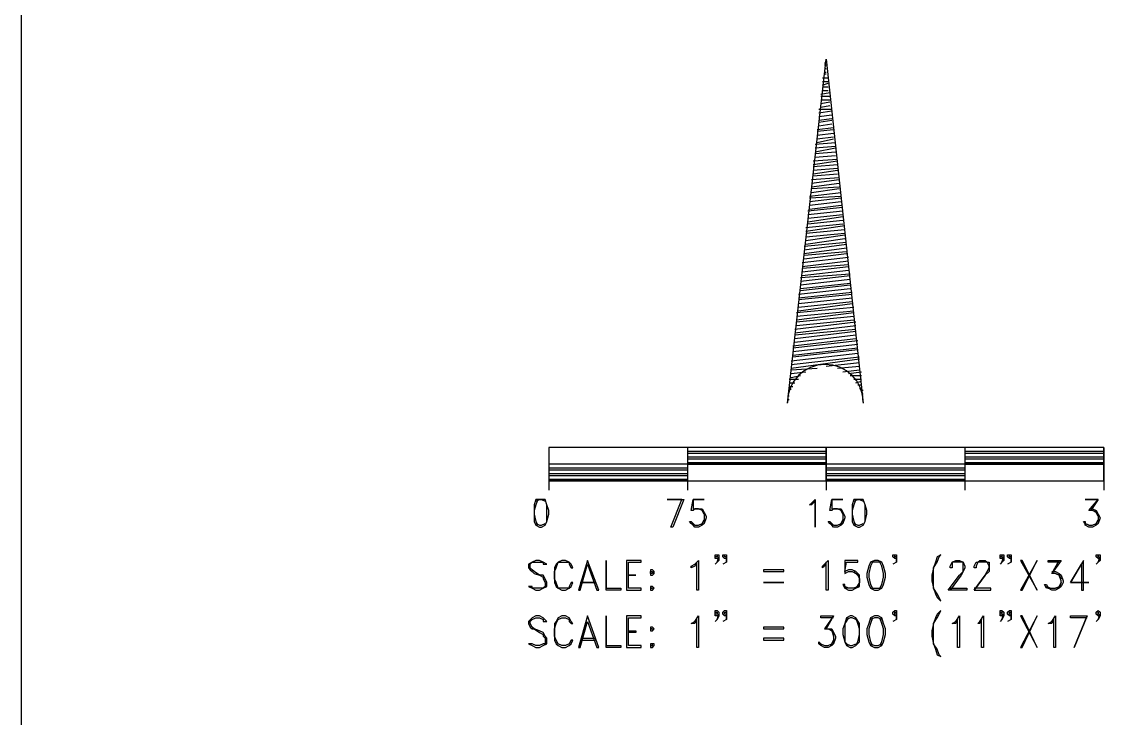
# Model space of a CAD drawing. Header units: metres. Extents: x 0 to 4950, y 0 to 3150.
# Drawn here: x 0 to 585, y 377 to 753 of the extents above; entities that cross this region are included whole.
import ezdxf

# ---------------------------------------------------------------- set-up
doc = ezdxf.new("R2010")
doc.units = ezdxf.units.M
doc.layers.add('SITE_BASE', color=7, linetype='Continuous')

msp = doc.modelspace()

# ---------------------------------------------------------------- linework, layer by layer
at = {"layer": 'SITE_BASE'}
for p, q in [((434, 731), (435, 731)), ((434, 730), (435, 730)), ((434, 728), (435, 728)), ((434, 726), (435, 726)), ((433, 723), (436, 723)), ((433, 721), (436, 721)), ((433, 719), (436, 720)), ((434, 725), (435, 725)), ((432, 714), (437, 715)), ((433, 718), (436, 718)), ((433, 716), (436, 716)), ((432, 713), (437, 713)), ((432, 711), (437, 711)), ((432, 709), (437, 710)), ((431, 706), (438, 706)), ((431, 704), (438, 705)), ((431, 702), (438, 703)), ((432, 707), (437, 708)), ((431, 700), (438, 701)), ((431, 699), (438, 700)), ((431, 697), (438, 698)), ((430, 695), (439, 696)), ((430, 694), (439, 695)), ((430, 692), (439, 693)), ((430, 690), (439, 691)), ((429, 687), (440, 688)), ((429, 685), (440, 686)), ((429, 683), (440, 685)), ((430, 688), (439, 690)), ((429, 682), (440, 683)), ((429, 680), (440, 681)), ((428, 678), (441, 679)), ((428, 676), (441, 678)), ((428, 675), (441, 676)), ((428, 673), (441, 674)), ((427, 668), (442, 669)), ((427, 666), (442, 668)), ((428, 671), (441, 673)), ((428, 670), (441, 671)), ((427, 664), (442, 666)), ((427, 663), (442, 664)), ((427, 661), (442, 663)), ((426, 659), (443, 661)), ((426, 658), (443, 659)), ((426, 656), (443, 658)), ((426, 654), (443, 656)), ((425, 651), (444, 653)), ((425, 649), (444, 651)), ((426, 652), (443, 654)), ((424, 642), (444, 644)), ((425, 647), (444, 649)), ((425, 645), (444, 648)), ((425, 644), (444, 646)), ((424, 640), (445, 643)), ((424, 639), (445, 641)), ((424, 637), (445, 639)), ((423, 632), (446, 634)), ((423, 630), (446, 633)), ((424, 635), (445, 638)), ((424, 633), (445, 636)), ((423, 628), (446, 631)), ((423, 627), (446, 629)), ((423, 625), (446, 628)), ((422, 623), (447, 626)), ((422, 621), (447, 624)), ((422, 620), (447, 622)), ((422, 618), (447, 621)), ((421, 615), (448, 617)), ((421, 613), (448, 616)), ((422, 616), (447, 619)), ((420, 606), (448, 609)), ((421, 611), (448, 614)), ((421, 609), (448, 612)), ((421, 608), (448, 611)), ((420, 604), (449, 607)), ((420, 603), (449, 606)), ((420, 601), (449, 604)), ((419, 596), (450, 599)), ((420, 599), (449, 602)), ((420, 597), (449, 601)), ((419, 594), (450, 597)), ((419, 592), (450, 596)), ((419, 591), (450, 594)), ((419, 589), (450, 592)), ((418, 587), (451, 591)), ((418, 585), (451, 589)), ((418, 584), (451, 587)), ((418, 582), (451, 586)), ((417, 578), (451, 582)), ((417, 577), (452, 581)), ((418, 580), (451, 584)), ((416, 570), (452, 574)), ((417, 575), (452, 579)), ((417, 573), (452, 577)), ((417, 572), (452, 576)), ((416, 568), (453, 572)), ((416, 566), (453, 571)), ((435, 567), (453, 569)), ((416, 565), (430, 566)), ((416, 563), (424, 564)), ((416, 561), (421, 562)), ((441, 566), (453, 567)), ((444, 564), (453, 565)), ((447, 563), (454, 564)), ((448, 562), (454, 562)), ((415, 560), (420, 560)), ((415, 558), (418, 558)), ((450, 560), (454, 560)), ((451, 558), (454, 559)), ((452, 557), (454, 557)), ((414, 551), (415, 551)), ((415, 556), (417, 556)), ((415, 554), (416, 555)), ((453, 555), (454, 555)), ((454, 554), (455, 554)), ((454, 552), (455, 552)), ((414, 549), (415, 549)), ((360, 521), (435, 521)), ((435, 505), (435, 523)), ((510, 521), (585, 521)), ((360, 520), (435, 520)), ((360, 518), (435, 518)), ((360, 517), (435, 517)), ((510, 520), (585, 520)), ((510, 518), (585, 518)), ((510, 517), (585, 517)), ((285, 512), (360, 512)), ((285, 511), (360, 511)), ((360, 515), (435, 515)), ((435, 512), (510, 512)), ((435, 511), (510, 511)), ((510, 515), (585, 515)), ((285, 509), (360, 509)), ((285, 508), (360, 508)), ((285, 506), (360, 506)), ((285, 505), (285, 500)), ((360, 505), (360, 500)), ((435, 509), (510, 509)), ((435, 508), (510, 508)), ((435, 506), (510, 506)), ((510, 505), (510, 500)), ((364, 481), (362, 482)), ((439, 481), (437, 482)), ((577, 481), (575, 482)), ((376, 463), (377, 462)), ((381, 463), (381, 462)), ((473, 463), (473, 462)), ((530, 463), (531, 462)), ((535, 463), (535, 462)), ((582, 463), (583, 462)), ((447, 447), (445, 448)), ((556, 447), (554, 448)), ((376, 432), (377, 432)), ((530, 432), (531, 432)), ((582, 432), (583, 432)), ((302, 419), (310, 419)), ((303, 420), (310, 420)), ((433, 416), (431, 417))]:
    msp.add_line(p, q, dxfattribs=at)
for points in [[(0, 3150), (4950, 3150), (4950, 0), (0, 0), (0, 3150)], [(414, 547), (435, 733), (455, 547)], [(455, 547.58), (454.57, 551.71), (453.36, 555.55), (451.46, 559.03), (448.94, 562.05), (445.9, 564.54), (442.41, 566.42), (438.56, 567.6), (434.42, 568), (430.29, 567.57), (426.45, 566.36), (422.97, 564.46), (419.95, 561.94), (417.46, 558.9), (415.58, 555.41), (414.4, 551.56), (414, 547.42)], [(360, 523), (360, 505), (285, 505), (303, 505)], [(510, 523), (510, 505), (435, 505), (435, 523), (285, 523), (285, 505), (435, 505), (585, 505), (585, 523), (435, 523), (435, 505), (435, 500)], [(585, 523), (585, 505), (585, 500)], [(360, 514), (435, 514), (285, 514)], [(510, 514), (585, 514), (435, 514)], [(278, 494), (280, 495), (278, 495), (277, 492), (277, 489), (277, 487), (277, 483), (278, 481), (280, 480), (281, 480), (283, 481), (284, 483), (285, 487), (285, 489), (284, 492), (283, 495), (281, 495), (280, 495), (281, 495), (283, 494)], [(279, 495), (278, 492), (277, 489), (277, 487), (278, 483), (279, 481)], [(283, 481), (284, 483), (284, 487), (284, 489), (284, 492), (283, 495)], [(352, 480), (351, 480), (357, 495), (349, 495), (358, 495), (352, 480)], [(369, 487), (368, 489), (366, 490), (364, 490), (363, 489), (362, 489), (363, 495), (363, 490), (364, 490), (366, 490), (368, 490), (369, 488), (370, 486), (370, 485), (369, 482), (368, 481), (366, 480), (364, 480), (363, 481), (362, 482), (361, 483), (362, 483), (363, 482), (364, 481), (366, 481), (368, 482), (369, 484)], [(363, 495), (369, 495), (363, 495)], [(429, 480), (429, 494), (427, 492), (426, 492), (427, 493), (429, 495), (429, 480)], [(444, 487), (443, 489), (441, 490), (439, 490), (438, 489), (437, 489), (438, 495), (438, 490), (439, 490), (441, 490), (443, 490), (444, 488), (445, 486), (445, 485), (444, 482), (443, 481), (441, 480), (439, 480), (438, 481), (437, 482), (436, 483), (437, 483), (438, 482), (439, 481), (441, 481), (443, 482), (444, 484)], [(438, 495), (444, 495), (438, 495)], [(450, 494), (452, 495), (450, 495), (449, 492), (449, 489), (449, 487), (449, 483), (450, 481), (452, 480), (453, 480), (455, 481), (456, 483), (457, 487), (457, 489), (456, 492), (455, 495), (453, 495), (452, 495), (453, 495), (455, 494)], [(451, 495), (450, 492), (449, 489), (449, 487), (450, 483), (451, 481)], [(455, 481), (456, 483), (456, 487), (456, 489), (456, 492), (455, 495)], [(582, 486), (581, 488), (579, 489), (577, 489), (582, 495), (575, 495), (582, 495), (578, 489)], [(367, 490), (369, 488), (369, 486), (369, 485), (369, 482), (367, 481)], [(442, 490), (444, 488), (444, 486), (444, 485), (444, 482), (442, 481)], [(578, 490), (579, 490), (581, 489), (582, 487), (583, 485), (582, 482), (581, 481), (579, 480), (577, 480), (575, 481), (575, 482), (574, 483), (575, 483), (575, 482), (577, 481), (579, 481), (581, 482), (582, 484)], [(580, 489), (582, 487), (582, 485), (582, 482), (580, 481)], [(278, 482), (280, 481), (281, 481), (283, 482)], [(450, 482), (452, 481), (453, 481), (455, 482)], [(376, 461), (377, 464), (376, 463), (375, 463), (375, 464), (375, 465), (376, 465), (377, 465), (377, 462), (376, 461), (375, 460)], [(375, 465), (376, 465), (376, 464), (375, 464), (375, 465)], [(381, 461), (381, 464), (380, 464), (380, 465), (381, 465), (381, 464), (381, 463), (380, 463), (379, 464), (379, 465), (380, 465), (381, 465), (381, 462), (381, 461), (379, 460)], [(473, 461), (473, 464), (472, 464), (472, 465), (473, 465), (473, 464), (473, 463), (472, 463), (471, 464), (471, 465), (472, 465), (473, 465), (473, 462), (473, 461), (471, 460)], [(497, 440), (496, 442), (495, 444), (493, 447), (493, 451), (493, 454), (493, 458), (495, 461), (496, 464), (497, 465), (495, 464), (494, 461), (493, 458), (492, 454), (492, 451), (493, 447), (494, 444), (495, 442), (497, 440)], [(530, 461), (531, 464), (530, 463), (529, 463), (529, 464), (529, 465), (530, 465), (531, 465), (531, 462), (530, 461), (529, 460)], [(529, 465), (530, 465), (530, 464), (529, 464), (529, 465)], [(535, 461), (535, 464), (534, 464), (534, 465), (535, 465), (535, 464), (535, 463), (534, 463), (533, 464), (533, 465), (534, 465), (535, 465), (535, 462), (535, 461), (533, 460)], [(582, 461), (583, 464), (582, 463), (581, 464), (581, 465), (582, 465), (583, 465), (583, 462), (582, 461), (581, 460)], [(582, 465), (582, 464), (582, 465)], [(274, 448), (276, 447), (278, 446), (280, 446), (282, 447), (284, 448), (284, 450), (283, 452), (282, 454), (280, 454), (277, 456), (276, 457), (275, 458), (275, 460), (276, 461), (278, 461), (280, 461), (282, 461), (282, 460), (284, 460), (282, 461), (280, 462), (278, 462), (276, 461), (274, 460), (274, 458), (275, 457), (276, 456), (277, 455), (280, 454), (282, 453), (282, 452), (283, 450), (283, 448), (282, 447), (280, 447), (278, 447), (276, 447), (276, 448), (274, 448)], [(298, 450), (297, 450), (296, 448), (296, 447), (294, 447), (292, 447), (290, 447), (289, 450), (288, 452), (288, 456), (289, 458), (290, 461), (292, 461), (294, 461), (296, 461), (296, 460), (297, 458), (298, 458), (297, 460), (296, 461), (294, 462), (292, 462), (290, 461), (289, 460), (288, 458), (288, 456), (288, 452), (288, 450), (289, 448), (290, 447), (292, 446), (294, 446), (296, 447), (297, 448), (298, 450)], [(306, 462), (301, 446), (302, 446), (306, 460), (311, 446), (312, 446), (306, 462)], [(316, 446), (316, 462), (316, 447), (324, 447), (324, 446), (316, 446)], [(327, 462), (327, 446), (335, 446), (335, 447), (328, 447), (328, 461), (335, 461), (335, 462), (327, 462)], [(340, 457), (340, 456), (340, 455), (340, 454), (341, 454), (342, 455), (342, 456), (341, 457), (340, 457)], [(366, 446), (365, 446), (365, 461), (364, 459), (362, 458), (362, 459), (364, 460), (366, 462), (366, 446)], [(412, 456), (412, 457), (401, 457), (401, 456), (412, 456)], [(436, 446), (435, 446), (435, 461), (434, 459), (433, 458), (433, 459), (434, 460), (436, 462), (436, 446)], [(450, 456), (452, 454), (453, 452), (453, 450), (451, 447), (449, 447), (447, 447), (445, 447), (445, 449), (444, 449), (445, 447), (447, 446), (449, 446), (451, 447), (453, 448), (453, 450), (453, 452), (453, 454), (451, 456), (449, 457), (447, 457), (445, 456), (446, 461), (452, 461), (452, 462), (445, 462), (445, 455), (447, 456), (449, 456), (451, 455), (453, 453)], [(461, 462), (459, 461), (458, 459), (457, 455), (457, 453), (458, 449), (459, 447), (461, 446), (463, 446), (465, 447), (466, 449), (467, 453), (467, 455), (466, 459), (465, 461), (463, 462), (461, 462)], [(460, 461), (459, 459), (458, 455), (458, 453), (459, 449), (460, 447)], [(465, 461), (463, 461), (461, 461), (459, 461)], [(464, 447), (465, 449), (466, 453), (466, 455), (465, 459), (464, 461)], [(502, 447), (511, 447), (511, 446), (501, 446), (507, 454), (509, 456), (509, 458), (509, 459), (509, 461), (507, 461), (505, 461), (503, 461), (503, 459), (503, 458), (502, 458), (502, 459), (503, 461), (505, 462), (507, 462), (509, 461), (510, 459), (510, 458), (509, 456), (508, 454), (502, 446)], [(515, 446), (521, 454), (522, 456), (523, 458), (523, 459), (522, 461), (521, 461), (518, 461), (517, 461), (516, 459), (516, 458), (515, 458), (515, 459), (516, 461), (517, 461), (518, 462), (521, 462), (522, 461), (523, 461), (523, 459), (523, 458), (523, 456), (521, 454), (515, 446), (524, 446), (524, 447), (515, 447)], [(549, 446), (541, 462), (540, 462), (549, 446)], [(540, 446), (541, 446), (549, 462), (540, 446)], [(561, 461), (555, 461), (555, 462), (562, 462), (557, 455), (561, 462)], [(577, 450), (567, 450), (573, 460), (573, 446), (574, 446), (574, 462), (567, 450), (577, 450)], [(328, 454), (332, 454), (328, 454)], [(340, 456), (341, 456), (341, 455), (340, 455), (340, 456)], [(557, 456), (559, 456), (561, 455), (562, 454), (563, 451), (563, 450), (562, 448), (561, 447), (559, 446), (557, 446), (555, 447), (554, 447), (553, 449), (554, 449), (555, 447), (557, 447), (559, 447), (561, 448), (562, 450), (562, 451), (561, 454), (559, 455), (557, 455)], [(559, 455), (561, 454), (562, 452)], [(303, 450), (310, 450), (302, 450)], [(340, 448), (340, 447), (340, 446), (341, 446), (342, 447), (341, 448), (340, 448)], [(340, 447), (341, 447), (340, 447)], [(412, 450), (401, 450), (412, 450)], [(453, 450), (452, 448), (450, 447)], [(459, 447), (461, 447), (463, 447), (465, 447)], [(562, 450), (561, 447), (559, 447)], [(376, 430), (377, 433), (376, 432), (375, 432), (375, 433), (375, 434), (375, 435), (376, 435), (377, 434), (377, 432), (376, 430), (375, 429)], [(375, 434), (376, 434), (376, 433), (375, 433), (375, 434)], [(381, 430), (381, 433), (380, 433), (380, 434), (381, 434), (381, 433), (381, 432), (380, 432), (379, 433), (379, 434), (380, 435), (381, 435), (381, 434), (381, 432), (381, 430), (379, 429)], [(473, 430), (473, 433), (472, 433), (472, 434), (473, 434), (473, 433), (473, 432), (472, 432), (471, 433), (471, 434), (472, 435), (473, 435), (473, 434), (473, 432), (473, 430), (471, 429)], [(497, 410), (496, 411), (495, 414), (493, 417), (493, 421), (493, 424), (493, 428), (495, 431), (496, 433), (497, 435), (495, 433), (494, 431), (493, 428), (492, 424), (492, 421), (493, 417), (494, 414), (495, 411), (497, 410)], [(530, 430), (531, 433), (530, 432), (529, 432), (529, 433), (529, 434), (529, 435), (530, 435), (531, 434), (531, 432), (530, 430), (529, 429)], [(529, 434), (530, 434), (530, 433), (529, 433), (529, 434)], [(535, 430), (535, 433), (534, 433), (534, 434), (535, 434), (535, 433), (535, 432), (534, 432), (533, 433), (533, 434), (534, 435), (535, 435), (535, 434), (535, 432), (535, 430), (533, 429)], [(582, 430), (583, 433), (582, 432), (581, 433), (581, 434), (582, 435), (583, 434), (583, 432), (582, 430), (581, 429)], [(582, 434), (582, 433), (582, 434)], [(274, 417), (276, 416), (278, 415), (280, 415), (282, 416), (284, 417), (284, 420), (283, 421), (282, 423), (280, 424), (277, 425), (276, 426), (275, 428), (275, 429), (276, 430), (278, 431), (280, 431), (282, 430), (282, 429), (284, 429), (282, 431), (280, 432), (278, 432), (276, 431), (274, 429), (274, 428), (275, 426), (276, 425), (277, 425), (280, 423), (282, 422), (282, 421), (283, 420), (283, 417), (282, 417), (280, 416), (278, 416), (276, 417), (274, 417)], [(298, 419), (297, 419), (296, 417), (294, 416), (292, 416), (290, 417), (289, 419), (288, 421), (288, 425), (289, 428), (290, 430), (292, 431), (294, 431), (296, 430), (296, 429), (297, 428), (298, 428), (297, 429), (296, 431), (294, 432), (292, 432), (290, 431), (289, 429), (288, 428), (288, 425), (288, 421), (288, 419), (289, 417), (290, 416), (292, 415), (294, 415), (296, 416), (297, 417), (298, 419)], [(306, 432), (301, 415), (302, 415), (306, 429), (311, 415), (312, 415), (306, 432)], [(316, 415), (316, 432), (316, 416), (324, 416), (324, 415), (316, 415)], [(327, 432), (327, 415), (335, 415), (335, 416), (328, 416), (328, 431), (335, 431), (335, 432), (327, 432)], [(366, 415), (365, 415), (365, 430), (364, 428), (362, 428), (364, 429), (366, 432), (366, 415)], [(439, 431), (432, 431), (432, 432), (439, 432), (435, 425), (436, 425), (438, 425), (439, 423), (440, 421), (440, 420), (439, 417), (438, 416), (436, 415), (434, 415), (432, 416), (431, 417), (431, 418), (432, 417), (434, 416), (436, 416), (438, 417), (439, 419)], [(439, 432), (434, 425), (436, 425), (438, 424), (439, 421), (439, 423), (437, 425)], [(448, 432), (446, 431), (445, 428), (444, 425), (444, 422), (445, 418), (446, 416), (448, 415), (449, 415), (451, 416), (453, 418), (453, 422), (453, 425), (453, 428), (451, 431), (449, 432), (448, 432)], [(447, 431), (445, 428), (445, 425), (445, 422), (445, 418), (447, 416)], [(451, 430), (449, 431), (448, 431), (446, 430)], [(451, 416), (452, 418), (453, 422), (453, 425), (452, 428), (451, 431)], [(461, 432), (459, 431), (458, 428), (457, 425), (457, 422), (458, 418), (459, 416), (461, 415), (463, 415), (465, 416), (466, 418), (467, 422), (467, 425), (466, 428), (465, 431), (463, 432), (461, 432)], [(460, 431), (459, 428), (458, 425), (458, 422), (459, 418), (460, 416)], [(465, 430), (463, 431), (461, 431), (459, 430)], [(464, 416), (465, 418), (466, 422), (466, 425), (465, 428), (464, 431)], [(507, 415), (506, 415), (506, 430), (505, 428), (503, 428), (505, 429), (507, 432), (507, 415)], [(520, 415), (519, 415), (519, 430), (518, 428), (517, 428), (518, 429), (520, 432), (520, 415)], [(549, 415), (541, 432), (540, 432), (549, 415)], [(540, 415), (541, 415), (549, 432), (540, 415)], [(559, 415), (558, 415), (558, 430), (557, 428), (555, 428), (557, 429), (559, 432), (559, 415)], [(576, 431), (567, 431), (567, 432), (576, 432), (569, 415), (576, 432)], [(328, 424), (332, 424), (332, 423), (328, 423)], [(340, 426), (340, 425), (340, 424), (341, 424), (342, 425), (341, 426), (340, 426)], [(340, 425), (341, 425), (340, 425)], [(412, 425), (412, 426), (401, 426), (401, 425), (412, 425)], [(340, 417), (340, 416), (340, 415), (341, 415), (342, 416), (342, 417), (341, 417), (340, 417), (340, 416), (341, 416), (341, 417), (340, 417)], [(412, 419), (412, 420), (401, 420), (401, 419), (412, 419)], [(439, 421), (439, 420), (439, 417), (437, 416)], [(446, 417), (448, 416), (449, 416), (451, 417)], [(459, 417), (461, 416), (463, 416), (465, 417)]]:
    msp.add_lwpolyline(points, dxfattribs=at)

doc.saveas('drawing.dxf')
